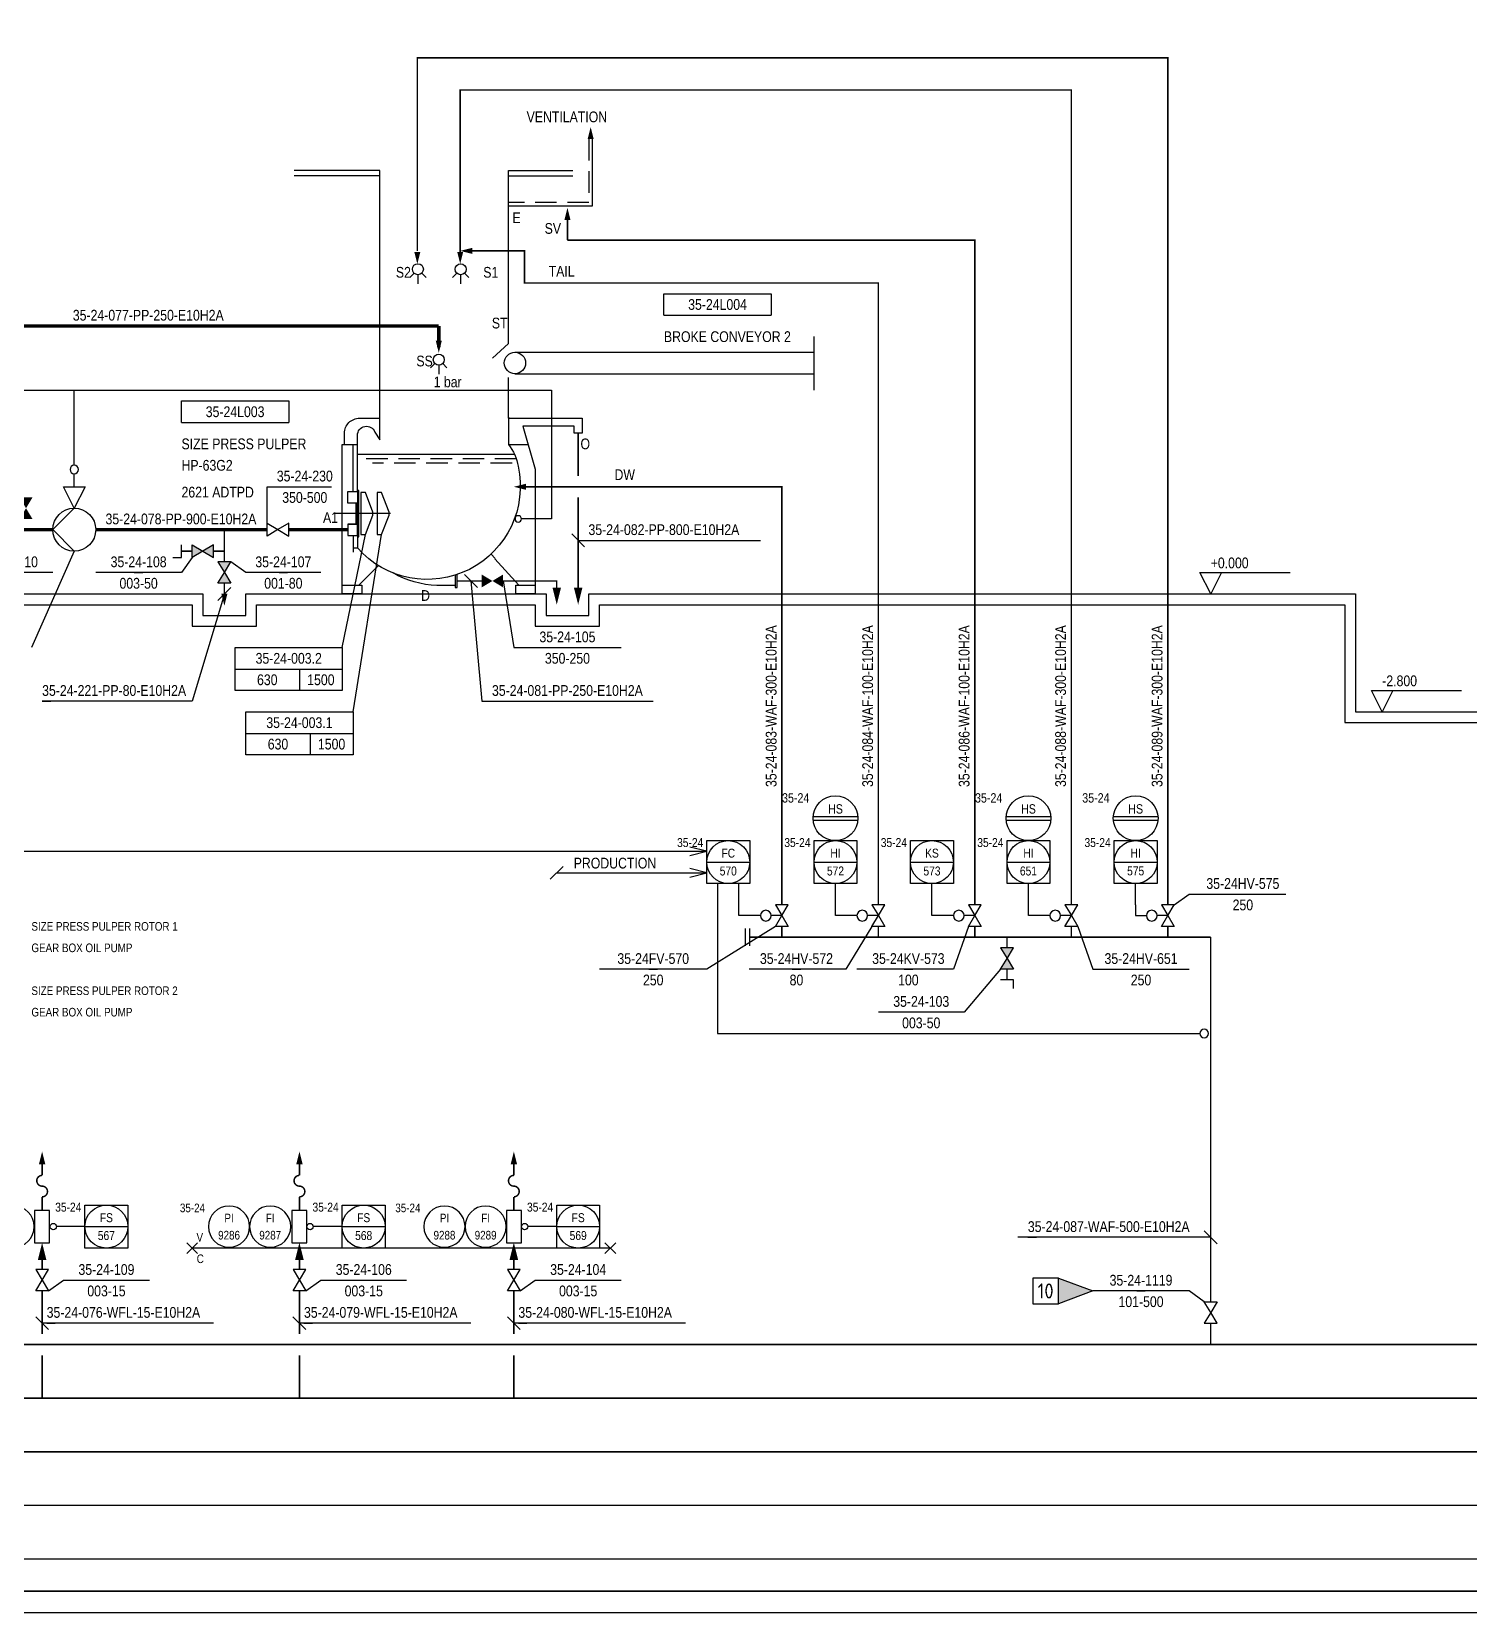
# Model space of a CAD drawing. Header units: millimetres. Extents: x -55 to 6506, y -5 to 599.
# Drawn here: x 2677.6 to 3012.8, y -0.2 to 368.6 of the extents above; entities that cross this region are included whole.
import ezdxf
from ezdxf.enums import TextEntityAlignment as Align

# ---------------------------------------------------------------- set-up
doc = ezdxf.new("R2010")
doc.units = ezdxf.units.MM
doc.header["$LTSCALE"] = 10
doc.header["$MEASUREMENT"] = 0
doc.linetypes.add('DASHDOT', pattern=[25.4, 12.7, -6.35, 0, -6.35])
doc.linetypes.add('DASHED', pattern=[0.75, 0.5, -0.25])
doc.layers.get('0').update_dxf_attribs({"linetype": 'CONTINUOUS'})
for name, color, linetype in [('P-A-SHEET', 3, 'CONTINUOUS'), ('P-AIR', 7, 'CONTINUOUS'), ('P-COOLING_WATER', 3, 'CONTINUOUS'), ('P-CVPOS', 7, 'CONTINUOUS'), ('P-DELIVERY_LIMIT', 1, 'DASHDOT'), ('P-EQUIPMENT_POS', 7, 'CONTINUOUS'), ('P-EQUIPMENTS', 7, 'CONTINUOUS'), ('P-FITTINGS', 7, 'CONTINUOUS'), ('P-FLOOR', 7, 'CONTINUOUS'), ('P-INSTRPOS', 7, 'CONTINUOUS'), ('P-INSTRPOS_TEXTS', 7, 'CONTINUOUS'), ('P-INSTRU', 7, 'CONTINUOUS'), ('P-LINEPOS', 7, 'CONTINUOUS'), ('P-MASS1', 6, 'CONTINUOUS'), ('P-MOTOR_POS', 7, 'CONTINUOUS'), ('P-OTHER', 7, 'CONTINUOUS'), ('P-PUMPS', 7, 'CONTINUOUS'), ('P-REJECT', 22, 'CONTINUOUS'), ('P-REVISIONS', 1, 'CONTINUOUS'), ('P-SEALING_WATER', 3, 'CONTINUOUS'), ('P-SYMB', 7, 'CONTINUOUS'), ('P-TEXT', 7, 'CONTINUOUS'), ('P-VALVEPOS', 7, 'CONTINUOUS'), ('P-VENTS', 7, 'CONTINUOUS'), ('P-WATER', 3, 'CONTINUOUS'), ('P-WHITE_WATER', 3, 'CONTINUOUS'), ('PI0ATT', 7, 'CONTINUOUS')]:
    doc.layers.add(name, color=color, linetype=linetype)
doc.styles.add('Arial', font='ARIALN.TTF')
doc.styles.add('ARIALN', font='ARIALN.TTF')
doc.styles.add('CTS_REV', font='isocp.shx')
doc.styles.add('ROMANS', font='ARIALN.TTF')
doc.styles.get("Standard").update_dxf_attribs({"font": 'ARIALN.TTF'})

# ---------------------------------------------------------------- blocks, each defined once
blk = doc.blocks.new('PPI_0100X')
at = {"color": 0}
blk.add_circle((0, 0), 0.75, dxfattribs=at)
at = {"layer": 'PI0ATT', "color": 0, "flags": 1}
for tag, p in [('ANTNIMI', (-0.88, -0.31)), ('ANTPOS', (-0.88, -0.39)), ('ANTPNIM', (-0.88, -0.48)), ('ANTDN', (-0.88, -0.56)), ('ANTPN', (-0.88, -0.64)), ('ANTMAT', (-0.88, -0.73)), ('ANTLIIT', (-0.88, -0.81)), ('ANTPITU', (-0.88, -0.89)), ('ANTERI1', (-0.88, -0.98)), ('ANTPHAV', (-0.88, -1.06)), ('ANTSIPO', (-0.88, -1.14)), ('ANTAILY', (-0.88, -1.23)), ('ANTTIH', (-0.88, -1.31)), ('ANTALUE', (-0.88, -1.39)), ('ANTKPAI', (-0.88, -1.48)), ('ANTLMP', (-0.88, -1.56)), ('ANTYLAM', (-0.88, -1.64)), ('ANTLISA', (-0.88, -1.73))]:
    blk.add_attdef(tag, p, '', height=0.05, dxfattribs=at)
blk = doc.blocks.new('P7A1100')
at = {"color": 0, "linetype": 'ByBlock'}
for points in [[(-3, -1.8), (-3, 1.8), (0, 0)], [(3, -1.8), (3, 1.8), (0, 0)]]:
    blk.add_lwpolyline(points, close=True, dxfattribs=at)
blk = doc.blocks.new('P7A1105')
at = {"color": 0, "linetype": 'ByBlock'}
for points in [[(-3, 1.8), (-3, -1.8), (0, 0)], [(0, 0), (3, 1.8), (3, -1.8)]]:
    blk.add_solid(points, dxfattribs=at)
blk = doc.blocks.new('PPI_1204A')
at = {"color": 0, "linetype": 'ByBlock'}
for p, q in [((-6, -6), (-6, 6)), ((-6, 6), (6, 6)), ((6, 6), (6, -6)), ((-6, 0), (6, 0)), ((6, -6), (-6, -6))]:
    blk.add_line(p, q, dxfattribs=at)
blk.add_circle((0, 0), 6, dxfattribs=at)
blk = doc.blocks.new('PPI_1200A')
at = {"color": 0, "linetype": 'ByBlock'}
blk.add_circle((0, 0), 6, dxfattribs=at)
blk = doc.blocks.new('P7A1304')
at = {"color": 0, "linetype": 'ByBlock'}
blk.add_line((1.5, 1.5), (-1.5, -1.5), dxfattribs=at)
blk = doc.blocks.new('PPI_0900A')
at = {"color": 0, "linetype": 'ByBlock'}
blk.add_line((-1, 0), (1, 0), dxfattribs=at)
blk = doc.blocks.new('PPI_1100A')
at = {"color": 0, "linetype": 'ByBlock'}
blk.add_line((0, 0), (2, 0), dxfattribs=at)
blk = doc.blocks.new('PPI_1000A')
at = {"color": 0, "linetype": 'ByBlock'}
blk.add_line((-1, 0), (1, 0), dxfattribs=at)
blk = doc.blocks.new('P7A0200')
at = {"color": 0, "linetype": 'ByBlock'}
for p, q in [((0, 5), (5, 0)), ((5, 0), (0, -5))]:
    blk.add_line(p, q, dxfattribs=at)
blk.add_lwpolyline([(0, -5, 1), (0, 5, 1)], format="xyb", close=True, dxfattribs=at)
blk = doc.blocks.new('P7A1305')
at = {"color": 0, "linetype": 'ByBlock'}
blk.add_solid([(-4, -1), (-4, 1), (0, 0)], dxfattribs=at)
blk = doc.blocks.new('P7A1212')
at = {"color": 0, "linetype": 'ByBlock'}
for p, q in [((0, -1.5), (0, 1.5)), ((2, -1.5), (0, -1.5))]:
    blk.add_line(p, q, dxfattribs=at)
blk = doc.blocks.new('PPI_1302A-25_0')
at = {"color": 0, "linetype": 'ByBlock'}
for p, q in [((0, -5), (0, 0)), ((0, 0), (25, 0)), ((25, 0), (25, -5)), ((0, -5), (25, -5))]:
    blk.add_line(p, q, dxfattribs=at)
blk = doc.blocks.new('p7a1370')
at = {"color": 0, "linetype": 'ByBlock'}
for p, q in [((1.25, 1.25), (-1.25, -1.25)), ((-1.25, 1.25), (1.25, -1.25))]:
    blk.add_line(p, q, dxfattribs=at)
blk = doc.blocks.new('P7A1214')
at = {"color": 0, "linetype": 'ByBlock'}
for p, q in [((-1, 2), (-1, -2)), ((0, 2), (0, -2))]:
    blk.add_line(p, q, dxfattribs=at)
blk = doc.blocks.new('CVM04DE')
at = {"color": 0, "linetype": 'Continuous'}
blk.add_lwpolyline([(-1.5, 4.5, -1), (1.5, 4.5, -1), (-1.5, 4.5)], format="xyb", close=True, dxfattribs=at)
blk.add_lwpolyline([(0, 0), (0, 3)], dxfattribs=at)
at = {"layer": 'P-VENTS', "color": 0, "linetype": 'Continuous'}
for points in [[(-3, -1.8), (-3, 1.8), (0, 0)], [(3, -1.8), (3, 1.8), (0, 0)]]:
    blk.add_lwpolyline(points, close=True, dxfattribs=at)
blk = doc.blocks.new('CVM050F')
at = {"color": 0, "linetype": 'Continuous'}
blk.add_lwpolyline([(-1.5, 4.5, -1), (1.5, 4.5, -1), (-1.5, 4.5)], format="xyb", close=True, dxfattribs=at)
blk.add_lwpolyline([(0, 0), (0, 3)], dxfattribs=at)
at = {"layer": 'P-VENTS', "color": 0, "linetype": 'Continuous'}
for points in [[(-3, -1.8), (-3, 1.8), (0, 0)], [(3, -1.8), (3, 1.8), (0, 0)]]:
    blk.add_lwpolyline(points, close=True, dxfattribs=at)
blk = doc.blocks.new('CVM0523')
at = {"color": 0, "linetype": 'Continuous'}
blk.add_lwpolyline([(-1.5, 4.5, -1), (1.5, 4.5, -1), (-1.5, 4.5)], format="xyb", close=True, dxfattribs=at)
blk.add_lwpolyline([(0, 0), (0, 3)], dxfattribs=at)
at = {"layer": 'P-VENTS', "color": 0, "linetype": 'Continuous'}
for points in [[(-3, -1.8), (-3, 1.8), (0, 0)], [(3, -1.8), (3, 1.8), (0, 0)]]:
    blk.add_lwpolyline(points, close=True, dxfattribs=at)
blk = doc.blocks.new('CVM0535')
at = {"color": 0, "linetype": 'Continuous'}
blk.add_lwpolyline([(-1.5, 4.5, -1), (1.5, 4.5, -1), (-1.5, 4.5)], format="xyb", close=True, dxfattribs=at)
blk.add_lwpolyline([(0, 0), (0, 3)], dxfattribs=at)
at = {"layer": 'P-VENTS', "color": 0, "linetype": 'Continuous'}
for points in [[(-3, -1.8), (-3, 1.8), (0, 0)], [(3, -1.8), (3, 1.8), (0, 0)]]:
    blk.add_lwpolyline(points, close=True, dxfattribs=at)
blk = doc.blocks.new('CVM0547')
at = {"color": 0, "linetype": 'Continuous'}
blk.add_lwpolyline([(-1.5, 4.5, -1), (1.5, 4.5, -1), (-1.5, 4.5)], format="xyb", close=True, dxfattribs=at)
blk.add_lwpolyline([(0, 0), (0, 3)], dxfattribs=at)
at = {"layer": 'P-VENTS', "color": 0, "linetype": 'Continuous'}
for points in [[(-3, -1.8), (-3, 1.8), (0, 0)], [(3, -1.8), (3, 1.8), (0, 0)]]:
    blk.add_lwpolyline(points, close=True, dxfattribs=at)
blk = doc.blocks.new('PRM1C26')
at = {"layer": 'P-OTHER'}
h = blk.add_hatch(color=0, dxfattribs=at)
h.dxf.hatch_style = 1
h.paths.add_polyline_path([(-3, -1.8), (-3, 1.8), (0, 0)])
h.paths.add_polyline_path([(3, -1.8), (3, 1.8), (0, 0)])
at = {"layer": 'P-VENTS', "color": 0, "linetype": 'Continuous'}
for points in [[(-3, -1.8), (-3, 1.8), (0, 0)], [(3, -1.8), (3, 1.8), (0, 0)]]:
    blk.add_lwpolyline(points, close=True, dxfattribs=at)
blk = doc.blocks.new('PPI_0102B')
at = {"color": 0, "linetype": 'ByBlock'}
blk.add_circle((0, -1), 1, dxfattribs=at)
blk = doc.blocks.new('P7A1309')
at = {"color": 0, "linetype": 'ByBlock'}
for p, q in [((-4, 1), (0, 0)), ((0, 0), (-4, -1))]:
    blk.add_line(p, q, dxfattribs=at)
blk = doc.blocks.new('PPI_1504A-25_0')
at = {"color": 0, "linetype": 'ByBlock'}
for p, q in [((0, 0), (25, 0)), ((0, -10), (0, 0)), ((25, 0), (25, -10)), ((0, -5), (25, -5)), ((15, -5), (15, -10)), ((25, -10), (0, -10))]:
    blk.add_line(p, q, dxfattribs=at)
blk = doc.blocks.new('PRM5E94')
at = {"layer": 'P-OTHER'}
h = blk.add_hatch(color=0, dxfattribs=at)
h.paths.add_polyline_path([(-3, 1.8), (-3, -1.8), (0, 0)])
h.paths.add_polyline_path([(3, -1.8), (3, 1.8), (0, 0)])
at = {"layer": 'P-VENTS', "color": 0, "linetype": 'Continuous'}
for points in [[(-3, -1.8), (-3, 1.8), (0, 0)], [(3, -1.8), (3, 1.8), (0, 0)]]:
    blk.add_lwpolyline(points, close=True, dxfattribs=at)
blk = doc.blocks.new('P7A13E8')
at = {"color": 0, "linetype": 'Continuous'}
for points in [[(0, 5), (0, 8)], [(-2.5, 5), (2.5, 5), (0, 0), (-2.5, 5)]]:
    blk.add_lwpolyline(points, dxfattribs=at)
for start, end in [(90, 270), (270, 90)]:
    blk.add_arc((0, 9), 1, start, end, dxfattribs=at)
blk = doc.blocks.new('P7A1315')
at = {"color": 0, "linetype": 'ByBlock'}
for p, q in [((0, 0), (-2.5, 5)), ((-2.5, 5), (18.5, 5)), ((2.5, 5), (0, 0))]:
    blk.add_line(p, q, dxfattribs=at)
at = {"color": 0, "linetype": 'ByBlock', "style": 'ROMANS'}
blk.add_attdef('INFO', (0, 6), '', height=2.5, dxfattribs=at)
blk = doc.blocks.new('PPI_1202A')
at = {"color": 0, "linetype": 'ByBlock'}
for p, q in [((-5.98, 0.5), (5.98, 0.5)), ((-5.98, -0.5), (5.98, -0.5))]:
    blk.add_line(p, q, dxfattribs=at)
blk.add_circle((0, 0), 6, dxfattribs=at)
blk = doc.blocks.new('PRM239F')
h = blk.add_hatch(color=0)
h.paths.add_polyline_path([(-3, 1.8), (-3, -1.8), (0, 0)])
h.paths.add_polyline_path([(3, -1.8), (3, 1.8), (0, 0)])
at = {"layer": 'P-VENTS', "color": 7, "linetype": 'Continuous'}
for points in [[(-3, -1.8), (-3, 1.8), (0, 0)], [(3, -1.8), (3, 1.8), (0, 0)]]:
    blk.add_lwpolyline(points, close=True, dxfattribs=at)
blk = doc.blocks.new('P7A1372')
at = {"color": 0, "linetype": 'ByBlock'}
blk.add_lwpolyline([(-14, 3), (-14, -3), (-8, -3), (-8, 3)], close=True, dxfattribs=at)
blk.add_lwpolyline([(-8, 3), (0, 0), (-8, -3)], dxfattribs=at)
blk.add_solid([(-8, -3), (-8, 3), (0, 0)], dxfattribs=at)
at = {"color": 7, "linetype": 'Continuous', "style": 'CTS_REV'}
blk.add_attdef('A', text='', height=3.5, dxfattribs=at).set_placement((-11, 0), align=Align.MIDDLE)

msp = doc.modelspace()

# ---------------------------------------------------------------- linework, layer by layer
at = {"layer": 'P-A-SHEET', "color": 7, "const_width": 0.35}
for points in [[(-50, 0), (6501, 0), (6501, 594), (-50, 594)], [(-45, 5), (6496, 5), (6496, 589), (-45, 589)]]:
    msp.add_lwpolyline(points, close=True, dxfattribs=at)
at = {"layer": 'P-AIR', "linetype": 'DASHED'}
for points in [[(2807.48, 343.56), (2807.48, 328.75)], [(2807.48, 328.75), (2788.75, 328.75)]]:
    msp.add_lwpolyline(points, dxfattribs=at)
at = {"layer": 'P-AIR'}
for points in [[(2808.28, 343.56), (2808.28, 327.95)], [(2808.28, 327.95), (2788.75, 327.95)]]:
    msp.add_lwpolyline(points, dxfattribs=at)
at = {"layer": 'P-COOLING_WATER', "const_width": 0.35}
for points in [[(5972.5, 37.5), (15, 37.5)], [(15, 25), (5972.5, 25)]]:
    msp.add_lwpolyline(points, dxfattribs=at)
at = {"layer": 'P-CVPOS'}
for points in [[(2944, 165), (2947.5, 167.5), (2970, 167.5)], [(2851, 160), (2835, 150), (2810, 150)], [(2873.5, 160), (2867.4, 150), (2844.9, 150)], [(2896, 160), (2892.5, 150), (2870, 150)], [(2921.5, 160), (2925, 150), (2947.5, 150)]]:
    msp.add_lwpolyline(points, dxfattribs=at)
at = {"layer": 'P-DELIVERY_LIMIT'}
msp.add_lwpolyline([(2812.5, 85), (2715, 85)], dxfattribs=at)
at = {"layer": 'P-EQUIPMENTS'}
for points in [[(2753.53, 261.36), (2753.53, 268.5), (2753.53, 274.49, -0.827046), (2757.62, 275.27), (2758.75, 273.46), (2758.75, 278.75), (2758.75, 336.25)], [(2750.51, 272.35), (2750.51, 274.98, -0.414214), (2754.01, 278.48), (2758.75, 278.48)], [(2788.75, 278.75), (2788.75, 272.35, -0.132211), (2790.99, 267.27, -0.774592), (2753.53, 248.24)], [(2776.28, 239.5), (2772.02, 239.5, -0.123626), (2761.86, 242.4)]]:
    msp.add_lwpolyline(points, format="xyb", dxfattribs=at)
for points in [[(2788.75, 295.91), (2788.75, 336.25)], [(2788.75, 278.48), (2788.75, 288)], [(2788.75, 278.48), (2805.91, 278.48), (2805.91, 275), (2804.09, 275), (2804.09, 276.66), (2792.09, 276.66), (2795, 266.58), (2795, 237.5), (2790.45, 237.5), (2790.45, 239.55), (2791.15, 239.55), (2795, 239.55)], [(2750, 239.55), (2753.88, 239.55), (2754.57, 239.55), (2754.57, 237.5), (2750, 237.5), (2750, 272.35), (2750.51, 272.35), (2753.53, 272.35)], [(2752.54, 261.36), (2752.54, 272.35)], [(2790.19, 270), (2753.53, 270)], [(2788.75, 272.35), (2793.21, 272.35)], [(2751.25, 253.8), (2753.53, 253.8), (2753.53, 258.7), (2753.17, 258.7), (2753.17, 253.8)], [(2752.54, 251.14), (2752.54, 247.25)], [(2753.53, 251.14), (2753.53, 248.24)], [(2752.54, 248.24), (2753.53, 248.24)], [(2758.41, 244.13), (2753.88, 239.55)], [(2791.15, 239.55), (2785.57, 245.71)], [(2776.28, 241.88), (2776.28, 240), (2776.28, 239), (2776.78, 239), (2776.78, 240), (2776.78, 242.05)]]:
    msp.add_lwpolyline(points, dxfattribs=at)
at = {"layer": 'P-EQUIPMENTS', "linetype": 'DASHED'}
for points in [[(2790.58, 269), (2753.53, 269)], [(2789.57, 268), (2757.02, 268)]]:
    msp.add_lwpolyline(points, dxfattribs=at)
at = {"layer": 'P-EQUIPMENTS'}
for points in [[(2753.53, 258.7), (2751.25, 258.7), (2751.25, 261.36), (2753.53, 261.36)], [(2753.88, 256.25), (2753.88, 261.15), (2753.88, 261.64), (2753.53, 261.64), (2753.53, 251.35), (2753.53, 250.86), (2753.88, 250.86)], [(2753.53, 253.8), (2751.25, 253.8), (2751.25, 251.14), (2753.53, 251.14)]]:
    msp.add_lwpolyline(points, close=True, dxfattribs=at)
at = {"layer": 'P-FLOOR'}
for points in [[(2475, 232.5), (2485, 232.5), (2485, 237.5), (2545, 237.5), (2545, 232.5), (2555, 232.5), (2555, 237.5), (2652.5, 237.5), (2652.5, 232.5), (2662.5, 232.5), (2662.5, 237.5), (2717.5, 237.5), (2717.5, 232.5), (2727.5, 232.5), (2727.5, 237.5), (2797.5, 237.5), (2797.5, 232.5), (2807.5, 232.5), (2807.5, 237.5), (2986.25, 237.5), (2986.25, 210), (3065, 210)], [(2472.5, 230), (2487.5, 230), (2487.5, 235), (2542.5, 235), (2542.5, 230), (2557.5, 230), (2557.5, 235), (2650, 235), (2650, 230), (2665, 230), (2665, 235), (2715, 235), (2715, 230), (2730, 230), (2730, 235), (2795, 235), (2795, 230), (2810, 230), (2810, 235), (2983.75, 235), (2983.75, 207.5), (3062.5, 207.5)]]:
    msp.add_lwpolyline(points, dxfattribs=at)
at = {"layer": 'P-INSTRU'}
for points in [[(2610.06, 285), (2798.75, 285), (2798.75, 255), (2791.77, 255)], [(2687.5, 267.5), (2687.5, 285)], [(2622.5, 220), (2622.5, 177.5), (2835, 177.5)], [(2800, 172.5), (2835, 172.5)], [(2837.5, 170), (2837.5, 135), (2950, 135)], [(2847.5, 162.5), (2842.5, 162.5), (2842.5, 170)], [(2870, 162.5), (2865, 162.5), (2865, 170)], [(2892.5, 162.5), (2887.5, 162.5), (2887.5, 170)], [(2915, 162.5), (2910, 162.5), (2910, 170)], [(2935, 165), (2935, 170)], [(2935, 165), (2935, 162.5), (2937.5, 162.5)], [(2690.02, 90), (2683.35, 90)], [(2749.98, 90), (2743.22, 90)], [(2800, 90), (2793.27, 90)]]:
    msp.add_lwpolyline(points, dxfattribs=at)
at = {"layer": 'P-LINEPOS'}
for points in [[(2805, 250), (2807.5, 250), (2847.5, 250)], [(2780, 240.54), (2782.5, 212.5), (2822.5, 212.5)], [(2722.5, 237.5), (2715, 212.5), (2680, 212.5)], [(2952.5, 87.5), (2907.5, 87.5)], [(2720, 67.5), (2680, 67.5)], [(2780, 67.5), (2777.5, 67.5), (2740, 67.5)], [(2830, 67.5), (2827.5, 67.5), (2790, 67.5)]]:
    msp.add_lwpolyline(points, dxfattribs=at)
at = {"layer": 'P-MASS1', "const_width": 0.8}
for points in [[(2615, 265.04), (2615, 300), (2772.5, 300)], [(2772.5, 300), (2772.5, 296.55)], [(2772.5, 296.25), (2772.5, 295)], [(2682.5, 252.5), (2607.5, 252.5)], [(2732.5, 252.5), (2692.5, 252.5)], [(2751.25, 252.5), (2737.5, 252.5)]]:
    msp.add_lwpolyline(points, dxfattribs=at)
at = {"layer": 'P-OTHER'}
for points in [[(2758.75, 336.25), (2738.75, 336.25)], [(2788.75, 336.25), (2803.73, 336.25)], [(2758.75, 335), (2738.75, 335)], [(2788.75, 335), (2803.73, 335)], [(2788.75, 295.91), (2785, 292.5)], [(2860, 285), (2860, 297.5)], [(2790.25, 293.86), (2860, 293.86)], [(2790.25, 288.86), (2860, 288.86)], [(2757.5, 256.25), (2747.97, 256.25)], [(2761.25, 256.25), (2751.72, 256.25)], [(2750, 225), (2755.4, 251.35)], [(2752.5, 210), (2759.15, 251.35)], [(2687.5, 247.5), (2677.5, 225)], [(2785.62, 245.76), (2784.69, 246.81)], [(2681.5, 75), (2685, 77.5), (2705, 77.5)], [(2741.5, 75), (2745, 77.5), (2765, 77.5)], [(2791.5, 75), (2795, 77.5), (2815, 77.5)]]:
    msp.add_lwpolyline(points, dxfattribs=at)
for points in [[(2754.35, 251.35), (2755.4, 251.35), (2757.15, 255.9), (2757.15, 256.6), (2755.4, 261.15), (2754.35, 261.15)], [(2758.1, 251.35), (2759.15, 251.35), (2760.9, 255.9), (2760.9, 256.6), (2759.15, 261.15), (2758.1, 261.15)], [(2678.25, 86.25), (2681.75, 86.25), (2681.75, 93.75), (2678.25, 93.75), (2678.25, 86.25)], [(2738.25, 86.25), (2741.75, 86.25), (2741.75, 93.75), (2738.25, 93.75), (2738.25, 86.25)], [(2788.25, 86.25), (2791.75, 86.25), (2791.75, 93.75), (2788.25, 93.75), (2788.25, 86.25)]]:
    msp.add_lwpolyline(points, close=True, dxfattribs=at)
msp.add_circle((2790.25, 291.36), 2.5, dxfattribs=at)
at = {"layer": 'P-REJECT', "const_width": 0.35}
for points in [[(2805, 275), (2805, 265)], [(2805, 260), (2805, 239)], [(2722.5, 252.5), (2722.5, 245)], [(2715, 247.5), (2712.5, 247.5)], [(2722.5, 247.5), (2720, 247.5)], [(2722.5, 240), (2722.5, 237.26)], [(2776.78, 240.54), (2782.5, 240.54)], [(2787.5, 240.54), (2800, 240.54), (2800, 238.44)]]:
    msp.add_lwpolyline(points, dxfattribs=at)
at = {"layer": 'P-SEALING_WATER', "const_width": 0.35}
for points in [[(2680, 93.75), (2680, 96.94), (2680, 96.94, 1), (2680, 99.44, -1), (2680, 101.94), (2680, 105.59)], [(2740, 93.75), (2740, 96.94), (2740, 96.94, 1), (2740, 99.44, -1), (2740, 101.94), (2740, 105.59)], [(2790, 93.75), (2790, 96.94), (2790, 96.94, 1), (2790, 99.44, -1), (2790, 101.94), (2790, 105.59)]]:
    msp.add_lwpolyline(points, format="xyb", dxfattribs=at)
msp.add_lwpolyline([(15, 50), (5972.5, 50)], dxfattribs=at)
at = {"layer": 'P-SYMB'}
for points in [[(2766.72, 312.32), (2765.72, 311.33)], [(2767.62, 311.95), (2767.62, 309.85)], [(2768.53, 312.32), (2769.52, 311.33)], [(2776.68, 312.32), (2775.69, 311.32)], [(2777.59, 311.94), (2777.59, 309.85)], [(2778.49, 312.32), (2779.49, 311.32)], [(2771.6, 291.22), (2770.6, 290.23)], [(2772.5, 290.85), (2772.5, 288.75)], [(2773.41, 291.22), (2774.41, 290.23)]]:
    msp.add_lwpolyline(points, dxfattribs=at)
for centre in [(2767.62, 313.23), (2777.59, 313.22), (2772.5, 292.13)]:
    msp.add_circle(centre, 1.28, dxfattribs=at)
at = {"layer": 'P-VALVEPOS'}
for points in [[(2732.5, 254), (2732.5, 262.5), (2747.5, 262.5)], [(2682.5, 242.5), (2662.5, 242.5), (2659, 245)], [(2715, 246), (2712.5, 242.5), (2692.5, 242.5)], [(2745, 242.5), (2727.5, 242.5), (2724, 245)], [(2787.5, 240.54), (2790, 225), (2815, 225)], [(2903.5, 150), (2895, 140), (2875, 140)], [(2951, 72.5), (2947.5, 75), (2925, 75)]]:
    msp.add_lwpolyline(points, dxfattribs=at)
at = {"layer": 'P-WATER', "const_width": 0.35}
for points in [[(2905, 157.5), (2905, 155)], [(2905, 150), (2905, 147.5)], [(2680, 80), (2680, 82.25)], [(2740, 80), (2740, 82.25)], [(2790, 80), (2790, 82.25)], [(2680, 70), (2680, 75)], [(2740, 65), (2740, 75)], [(2790, 65), (2790, 75)], [(2680, 65), (2680, 70)], [(2680, 50), (2680, 60)], [(2740, 50), (2740, 60)], [(2790, 50), (2790, 60)], [(15, 12.5), (5272.5, 12.5)]]:
    msp.add_lwpolyline(points, dxfattribs=at)
at = {"layer": 'P-WHITE_WATER', "const_width": 0.35}
for points in [[(2767.5, 317.5), (2767.5, 362.5), (2942.5, 362.5), (2942.5, 165)], [(2920, 165), (2920, 355), (2777.5, 355), (2777.5, 317.26)], [(2802.5, 320), (2802.5, 324.71)], [(2875, 165), (2875, 310), (2792.5, 310), (2792.5, 317.5), (2780.3, 317.5)], [(2897.5, 165), (2897.5, 320), (2802.5, 320)], [(2792.8, 262.5), (2852.5, 262.5), (2852.5, 165)], [(2852.5, 160), (2852.5, 157.5)], [(2875, 160), (2875, 157.5)], [(2897.5, 160), (2897.5, 157.5)], [(2920, 160), (2920, 157.5)], [(2942.5, 160), (2942.5, 157.5)], [(2952.5, 157.5), (2845, 157.5)], [(2952.5, 72.5), (2952.5, 157.5)], [(2952.5, 62.5), (2952.5, 67.5)], [(4107.5, 62.5), (2097, 62.5)]]:
    msp.add_lwpolyline(points, dxfattribs=at)

# ---------------------------------------------------------------- block references
at = {"layer": 'P-CVPOS', "color": 140}
for p in [(2960, 167.5), (2822.5, 150), (2855.9, 150), (2882, 150), (2936.25, 150)]:
    msp.add_blockref('PPI_1000A', p, dxfattribs=at)
at = {"layer": 'P-DELIVERY_LIMIT', "xscale": -1}
for p in [(2715, 85), (2812.5, 85)]:
    msp.add_blockref('p7a1370', p, dxfattribs=at)
at = {"layer": 'P-EQUIPMENT_POS', "color": 140}
for p in [(2825, 307.5), (2712.5, 282.5)]:
    msp.add_blockref('PPI_1302A-25_0', p, dxfattribs=at)
at = {"layer": 'P-FITTINGS', "xscale": -1, "rotation": 180}
msp.add_blockref('P7A1214', (2845, 157.5), dxfattribs=at)
at = {"layer": 'P-INSTRPOS', "color": 1, "xscale": 0.87, "yscale": 0.87, "zscale": 0.87}
for p in [(2865, 185.22), (2910, 185.22), (2935, 185.22)]:
    msp.add_blockref('PPI_1202A', p, dxfattribs=at)
at = {"layer": 'P-INSTRPOS', "color": 140, "xscale": 0.8333, "yscale": 0.8333, "zscale": 0.8333}
msp.add_blockref('PPI_1204A', (2865, 175), dxfattribs=at)
at = {"layer": 'P-INSTRU', "color": 140, "xscale": -1}
msp.add_blockref('PPI_0100X', (2791.02, 255), dxfattribs=at)
at = {"layer": 'P-INSTRU', "color": 140}
for name, p, xscale, yscale, zscale in [('PPI_1204A', (2840, 175), 0.833333333333334, 0.833333333333334, 0.833333333333334), ('PPI_1204A', (2887.5, 175), 0.833333333333334, 0.833333333333334, 0.833333333333334), ('PPI_1204A', (2910, 175), 0.833333333333334, 0.833333333333334, 0.833333333333334), ('PPI_1204A', (2935, 175), 0.833333333333334, 0.833333333333334, 0.833333333333334), ('PPI_1200A', (2673.35, 90), -0.8, 0.8, 0.8), ('PPI_1204A', (2694.98, 90), 0.833333333333334, 0.833333333333334, 0.833333333333334), ('PPI_1200A', (2723.59, 90), -0.8, 0.8, 0.8), ('PPI_1200A', (2733.19, 90), -0.8, 0.8, 0.8), ('PPI_1204A', (2754.98, 90), 0.833333333333334, 0.833333333333334, 0.833333333333334), ('PPI_1200A', (2773.82, 90), -0.8, 0.8, 0.8), ('PPI_1200A', (2783.42, 90), -0.8, 0.8, 0.8), ('PPI_1204A', (2805, 90), 0.833333333333334, 0.833333333333334, 0.833333333333334)]:
    msp.add_blockref(name, p, dxfattribs=dict(at, xscale=xscale, yscale=yscale, zscale=zscale))
at = {"layer": 'P-INSTRU', "color": 140, "xscale": -1, "rotation": 89.99999999999991}
msp.add_blockref('PPI_0102B', (2950, 135), dxfattribs=at)
at = {"layer": 'P-INSTRU', "color": 140}
for p in [(2682.6, 90), (2742.47, 90), (2792.52, 90)]:
    msp.add_blockref('PPI_0100X', p, dxfattribs=at)
at = {"layer": 'P-LINEPOS', "color": 140}
for p in [(2687.16, 300), (2694.78, 252.5), (2807.4, 250), (2680, 212.5), (2784.9, 212.5), (2909.86, 87.5), (2681.06, 67.5), (2741.06, 67.5), (2791.06, 67.5)]:
    msp.add_blockref('PPI_1100A', p, dxfattribs=at)
at = {"layer": 'P-LINEPOS'}
msp.add_blockref('P7A1304', (2722.5, 237.5), dxfattribs=at)
at = {"layer": 'P-LINEPOS', "color": 140, "rotation": 90}
for p in [(2852.5, 192.5), (2875, 192.5), (2897.5, 192.5), (2920, 192.5), (2942.5, 192.5)]:
    msp.add_blockref('PPI_1100A', p, dxfattribs=at)
at = {"layer": 'P-LINEPOS', "xscale": -1}
for p in [(2952.5, 87.5), (2680, 67.5), (2740, 67.5), (2790, 67.5)]:
    msp.add_blockref('P7A1304', p, dxfattribs=at)
at = {"layer": 'P-MOTOR_POS', "color": 140}
for p in [(2725, 225), (2727.5, 210)]:
    msp.add_blockref('PPI_1504A-25_0', p, dxfattribs=at)
at = {"layer": 'P-PUMPS', "xscale": -1}
msp.add_blockref('P7A0200', (2687.5, 252.5), dxfattribs=at)
at = {"layer": 'P-REVISIONS'}
msp.add_blockref('P7A1372', (2925, 75), dxfattribs=at).add_auto_attribs({'A': '10'})
at = {"layer": 'P-SYMB'}
for p, xscale, yscale, zscale, rotation in [((2807.91, 346.36), -0.7, 0.7, 0.7, 270), ((2802.5, 327.51), -0.7, 0.7, 0.7, 270), ((2767.49, 314.46), -0.7, 0.7, 0.7, 89.99999999999993), ((2777.49, 314.46), -0.7, 0.7, 0.7, 89.99999999999993), ((2772.5, 293.75), -0.7, 0.7, 0.7, 89.99999999999993), ((2722.5, 234.75), -0.7, 0.7, 0.7, 89.99999999999991), ((2680, 107.5), 0.75, 0.75, 0.75, 90.00000000000001), ((2740, 107.5), 0.75, 0.75, 0.75, 90.00000000000001), ((2790, 107.5), 0.75, 0.75, 0.75, 90.00000000000001)]:
    msp.add_blockref('P7A1305', p, dxfattribs=dict(at, xscale=xscale, yscale=yscale, zscale=zscale, rotation=rotation))
at = {"layer": 'P-SYMB', "xscale": -0.7, "yscale": 0.7, "zscale": 0.7}
for p in [(2777.5, 317.5), (2790, 262.5)]:
    msp.add_blockref('P7A1305', p, dxfattribs=at)
at = {"layer": 'P-SYMB'}
for name, p in [('P7A13E8', (2687.5, 257.5)), ('P7A1304', (2800, 172.5))]:
    msp.add_blockref(name, p, dxfattribs=at)
at = {"layer": 'P-SYMB', "xscale": -1}
for name, p in [('P7A1304', (2805, 250)), ('P7A1212', (2712.5, 247.5)), ('P7A1304', (2780, 240.54))]:
    msp.add_blockref(name, p, dxfattribs=at)
at = {"layer": 'P-SYMB'}
for p, values in [((2952.5, 237.5), {'INFO': '+0.000'}), ((2992.5, 210), {'INFO': '-2.800'})]:
    msp.add_blockref('P7A1315', p, dxfattribs=at).add_auto_attribs(values)
at = {"layer": 'P-SYMB', "xscale": -1}
for name, p, rotation in [('P7A1305', (2800, 235), 89.99999999999993), ('P7A1305', (2805, 235), 89.99999999999993), ('P7A1309', (2835, 177.5), 180), ('P7A1309', (2835, 172.5), 180), ('P7A1212', (2905, 147.5), 89.99999999999993)]:
    msp.add_blockref(name, p, dxfattribs=dict(at, rotation=rotation))
at = {"layer": 'P-SYMB', "rotation": 90}
for p in [(2680, 86.25), (2740, 86.25), (2790, 86.25)]:
    msp.add_blockref('P7A1305', p, dxfattribs=at)
at = {"layer": 'P-VALVEPOS', "color": 140}
for p in [(2741.25, 262.5), (2702.5, 242.5), (2736.25, 242.5), (2802.5, 225), (2695, 77.5), (2755, 77.5), (2805, 77.5), (2936.25, 75)]:
    msp.add_blockref('PPI_0900A', p, dxfattribs=at)
at = {"layer": 'P-VALVEPOS', "color": 140, "xscale": -1}
msp.add_blockref('PPI_0900A', (2885, 140), dxfattribs=at)
at = {"layer": 'P-VENTS'}
for name, p, xscale, yscale, zscale, rotation in [('P7A1105', (2676.25, 257.5), -0.8333333333332575, 0.8333333333332575, 0.8333333333332575, 270), ('PRM239F', (2722.5, 242.5), -0.8333333333333334, 0.8333333333333334, 0.8333333333333334, 89.99999999999991), ('CVM04DE', (2852.5, 162.5), -0.8333333333333341, 0.8333333333333341, 0.8333333333333341, 89.99999999999993), ('CVM050F', (2875, 162.5), -0.8333333333333341, 0.8333333333333341, 0.8333333333333341, 89.99999999999993), ('CVM0523', (2897.5, 162.5), -0.8333333333333341, 0.8333333333333341, 0.8333333333333341, 89.99999999999993), ('CVM0535', (2920, 162.5), -0.8333333333333341, 0.8333333333333341, 0.8333333333333341, 89.99999999999997), ('CVM0547', (2942.5, 162.5), -0.8333333333333341, 0.8333333333333341, 0.8333333333333341, 89.99999999999993), ('PRM1C26', (2905, 152.5), -0.8333333333333341, 0.8333333333333341, 0.8333333333333341, 89.99999999999993), ('P7A1100', (2680, 77.5), 0.833, 0.833, 0.833, 90.00000000000001), ('P7A1100', (2740, 77.5), 0.833, 0.833, 0.833, 90.00000000000001), ('P7A1100', (2790, 77.5), 0.833, 0.833, 0.833, 90.00000000000001), ('P7A1100', (2952.5, 70), -0.833, 0.833, 0.833, 270)]:
    msp.add_blockref(name, p, dxfattribs=dict(at, xscale=xscale, yscale=yscale, zscale=zscale, rotation=rotation))
for name, p, xscale, yscale, zscale in [('P7A1100', (2735, 252.5), 0.8333333333333334, 0.8333333333333334, 0.8333333333333334), ('PRM5E94', (2717.5, 247.5), 0.8333333333333334, 0.8333333333333334, 0.8333333333333334), ('P7A1105', (2785, 240.54), -0.833, 0.833, 0.833)]:
    msp.add_blockref(name, p, dxfattribs=dict(at, xscale=xscale, yscale=yscale, zscale=zscale))

# ---------------------------------------------------------------- texts
at = {"layer": 'P-CVPOS', "color": 140, "style": 'Arial'}
for s, p in [('35-24HV-575', (2960, 170)), ('250', (2960, 165)), ('35-24FV-570', (2822.5, 152.5)), ('35-24HV-572', (2855.9, 152.5)), ('35-24KV-573', (2882, 152.5)), ('35-24HV-651', (2936.25, 152.5)), ('250', (2822.5, 147.5)), ('80', (2855.9, 147.5)), ('100', (2882, 147.5)), ('250', (2936.25, 147.5))]:
    msp.add_text(s, height=2.5, dxfattribs=at).set_placement(p, align=Align.MIDDLE)
at = {"layer": 'P-DELIVERY_LIMIT', "style": 'Arial'}
for s, p in [('V', (2716, 87.5)), ('C', (2716.05, 82.5))]:
    msp.add_text(s, height=2, dxfattribs=at).set_placement(p, align=Align.MIDDLE_LEFT)
at = {"layer": 'P-EQUIPMENT_POS', "color": 140, "style": 'Arial'}
for s, p in [('35-24L004', (2837.5, 305)), ('35-24L003', (2725, 280))]:
    msp.add_text(s, height=2.5, dxfattribs=at).set_placement(p, align=Align.MIDDLE)
for s, p in [('BROKE CONVEYOR 2', (2825, 297.5)), ('SIZE PRESS PULPER', (2712.5, 272.5)), ('HP-63G2', (2712.5, 267.5))]:
    msp.add_text(s, height=2.5, dxfattribs=at).set_placement(p, align=Align.MIDDLE_LEFT)
at = {"layer": 'P-INSTRPOS_TEXTS', "style": 'Arial'}
for height, p in [(2.175, (2858.91, 188.87)), (2.175, (2903.91, 188.87)), (2.175, (2928.91, 188.87)), (2.083, (2834.17, 178.5)), (2.083, (2859.17, 178.5)), (2.083, (2881.67, 178.5)), (2.083, (2904.17, 178.5)), (2.083, (2929.17, 178.5)), (2.083, (2689.15, 93.5)), (2, (2717.99, 93.36)), (2.083, (2749.15, 93.5)), (2, (2768.22, 93.36)), (2.083, (2799.17, 93.5))]:
    msp.add_text('35-24', height=height, dxfattribs=at).set_placement(p, align=Align.RIGHT)
for s, height, p in [('HS', 2.175, (2865, 187.39)), ('HS', 2.175, (2910, 187.39)), ('HS', 2.175, (2935, 187.39)), ('FC', 2.083, (2840, 177.08)), ('HI', 2.083, (2865, 177.08)), ('KS', 2.083, (2887.5, 177.08)), ('HI', 2.083, (2910, 177.08)), ('HI', 2.083, (2935, 177.08)), ('570', 2.083, (2840, 172.92)), ('572', 2.083, (2865, 172.92)), ('573', 2.083, (2887.5, 172.92)), ('651', 2.083, (2910, 172.92)), ('575', 2.083, (2935, 172.92)), ('FS', 2.083, (2694.98, 92.08)), ('PI', 2, (2723.59, 92)), ('FI', 2, (2733.19, 92)), ('FS', 2.083, (2754.98, 92.08)), ('PI', 2, (2773.82, 92)), ('FI', 2, (2783.42, 92)), ('FS', 2.083, (2805, 92.08)), ('567', 2.083, (2694.98, 87.92)), ('9286', 2, (2723.59, 88)), ('9287', 2, (2733.19, 88)), ('568', 2.083, (2754.98, 87.92)), ('9288', 2, (2773.82, 88)), ('9289', 2, (2783.42, 88)), ('569', 2.083, (2805, 87.92))]:
    msp.add_text(s, height=height, dxfattribs=at).set_placement(p, align=Align.MIDDLE)
at = {"layer": 'P-LINEPOS', "color": 140, "style": 'Arial'}
for s, p in [('35-24-077-PP-250-E10H2A', (2687.16, 302.5)), ('35-24-078-PP-900-E10H2A', (2694.78, 255)), ('35-24-082-PP-800-E10H2A', (2807.4, 252.5)), ('35-24-221-PP-80-E10H2A', (2680, 215)), ('35-24-081-PP-250-E10H2A', (2784.9, 215)), ('35-24-087-WAF-500-E10H2A', (2909.86, 90)), ('35-24-076-WFL-15-E10H2A', (2681.06, 70)), ('35-24-079-WFL-15-E10H2A', (2741.06, 70)), ('35-24-080-WFL-15-E10H2A', (2791.06, 70))]:
    msp.add_text(s, height=2.5, dxfattribs=at).set_placement(p, align=Align.MIDDLE_LEFT)
for s, p in [('35-24-083-WAF-300-E10H2A', (2850, 192.5)), ('35-24-084-WAF-100-E10H2A', (2872.5, 192.5)), ('35-24-086-WAF-100-E10H2A', (2895, 192.5)), ('35-24-088-WAF-300-E10H2A', (2917.5, 192.5)), ('35-24-089-WAF-300-E10H2A', (2940, 192.5))]:
    msp.add_text(s, height=2.5, rotation=90, dxfattribs=at).set_placement(p, align=Align.MIDDLE_LEFT)
at = {"layer": 'P-MOTOR_POS', "color": 140, "style": 'Arial'}
for s, p in [('35-24-003.2', (2737.5, 222.5)), ('630', (2732.5, 217.5)), ('1500', (2745, 217.5)), ('35-24-003.1', (2740, 207.5)), ('630', (2735, 202.5)), ('1500', (2747.5, 202.5))]:
    msp.add_text(s, height=2.5, dxfattribs=at).set_placement(p, align=Align.MIDDLE)
at = {"layer": 'P-TEXT'}
for s, p in [('VENTILATION', (2792.98, 347.5)), ('PRODUCTION', (2803.96, 173.5))]:
    msp.add_text(s, height=2.5, dxfattribs=at).set_placement(p)
for s, height, style, p in [('E', 2.5, 'ROMANS', (2789.68, 325.23)), ('SV', 2.5, 'ROMANS', (2797.18, 322.73)), ('S2', 2.5, 'ROMANS', (2762.49, 312.5)), ('S1', 2.5, 'ROMANS', (2782.87, 312.5)), ('TAIL', 2.5, 'ROMANS', (2798.12, 312.75)), ('ST', 2.5, 'ROMANS', (2784.87, 300.67)), ('SS', 2.5, 'ROMANS', (2767.27, 291.82)), ('1 bar', 2.5, 'ROMANS', (2771.3, 286.94)), ('O', 2.5, 'ROMANS', (2805.54, 272.5)), ('DW', 2.5, 'ROMANS', (2813.47, 265.32)), ('2621 ADTPD', 2.5, 'ARIALN', (2712.5, 261.25)), ('A1', 2.5, 'ROMANS', (2745.5, 255.32)), ('D', 2.5, 'ROMANS', (2768.37, 237.15)), ('SIZE PRESS PULPER ROTOR 1', 2, 'ROMANS', (2677.5, 160)), ('GEAR BOX OIL PUMP', 2, 'ROMANS', (2677.5, 155)), ('SIZE PRESS PULPER ROTOR 2', 2, 'ROMANS', (2677.5, 145)), ('GEAR BOX OIL PUMP', 2, 'ROMANS', (2677.5, 140))]:
    msp.add_text(s, height=height, dxfattribs=dict(at, style=style)).set_placement(p, align=Align.MIDDLE_LEFT)
at = {"layer": 'P-VALVEPOS', "color": 140, "style": 'Arial'}
for s, p in [('35-24-230', (2741.25, 265)), ('350-500', (2741.25, 260)), ('35-24-110', (2672.5, 245)), ('35-24-108', (2702.5, 245)), ('35-24-107', (2736.25, 245)), ('003-50', (2702.5, 240)), ('001-80', (2736.25, 240)), ('35-24-105', (2802.5, 227.5)), ('350-250', (2802.5, 222.5)), ('35-24-103', (2885, 142.5)), ('003-50', (2885, 137.5)), ('35-24-109', (2695, 80)), ('35-24-106', (2755, 80)), ('35-24-104', (2805, 80)), ('35-24-1119', (2936.25, 77.5)), ('003-15', (2695, 75)), ('003-15', (2755, 75)), ('003-15', (2805, 75)), ('101-500', (2936.25, 72.5))]:
    msp.add_text(s, height=2.5, dxfattribs=at).set_placement(p, align=Align.MIDDLE)

doc.saveas('drawing.dxf')
